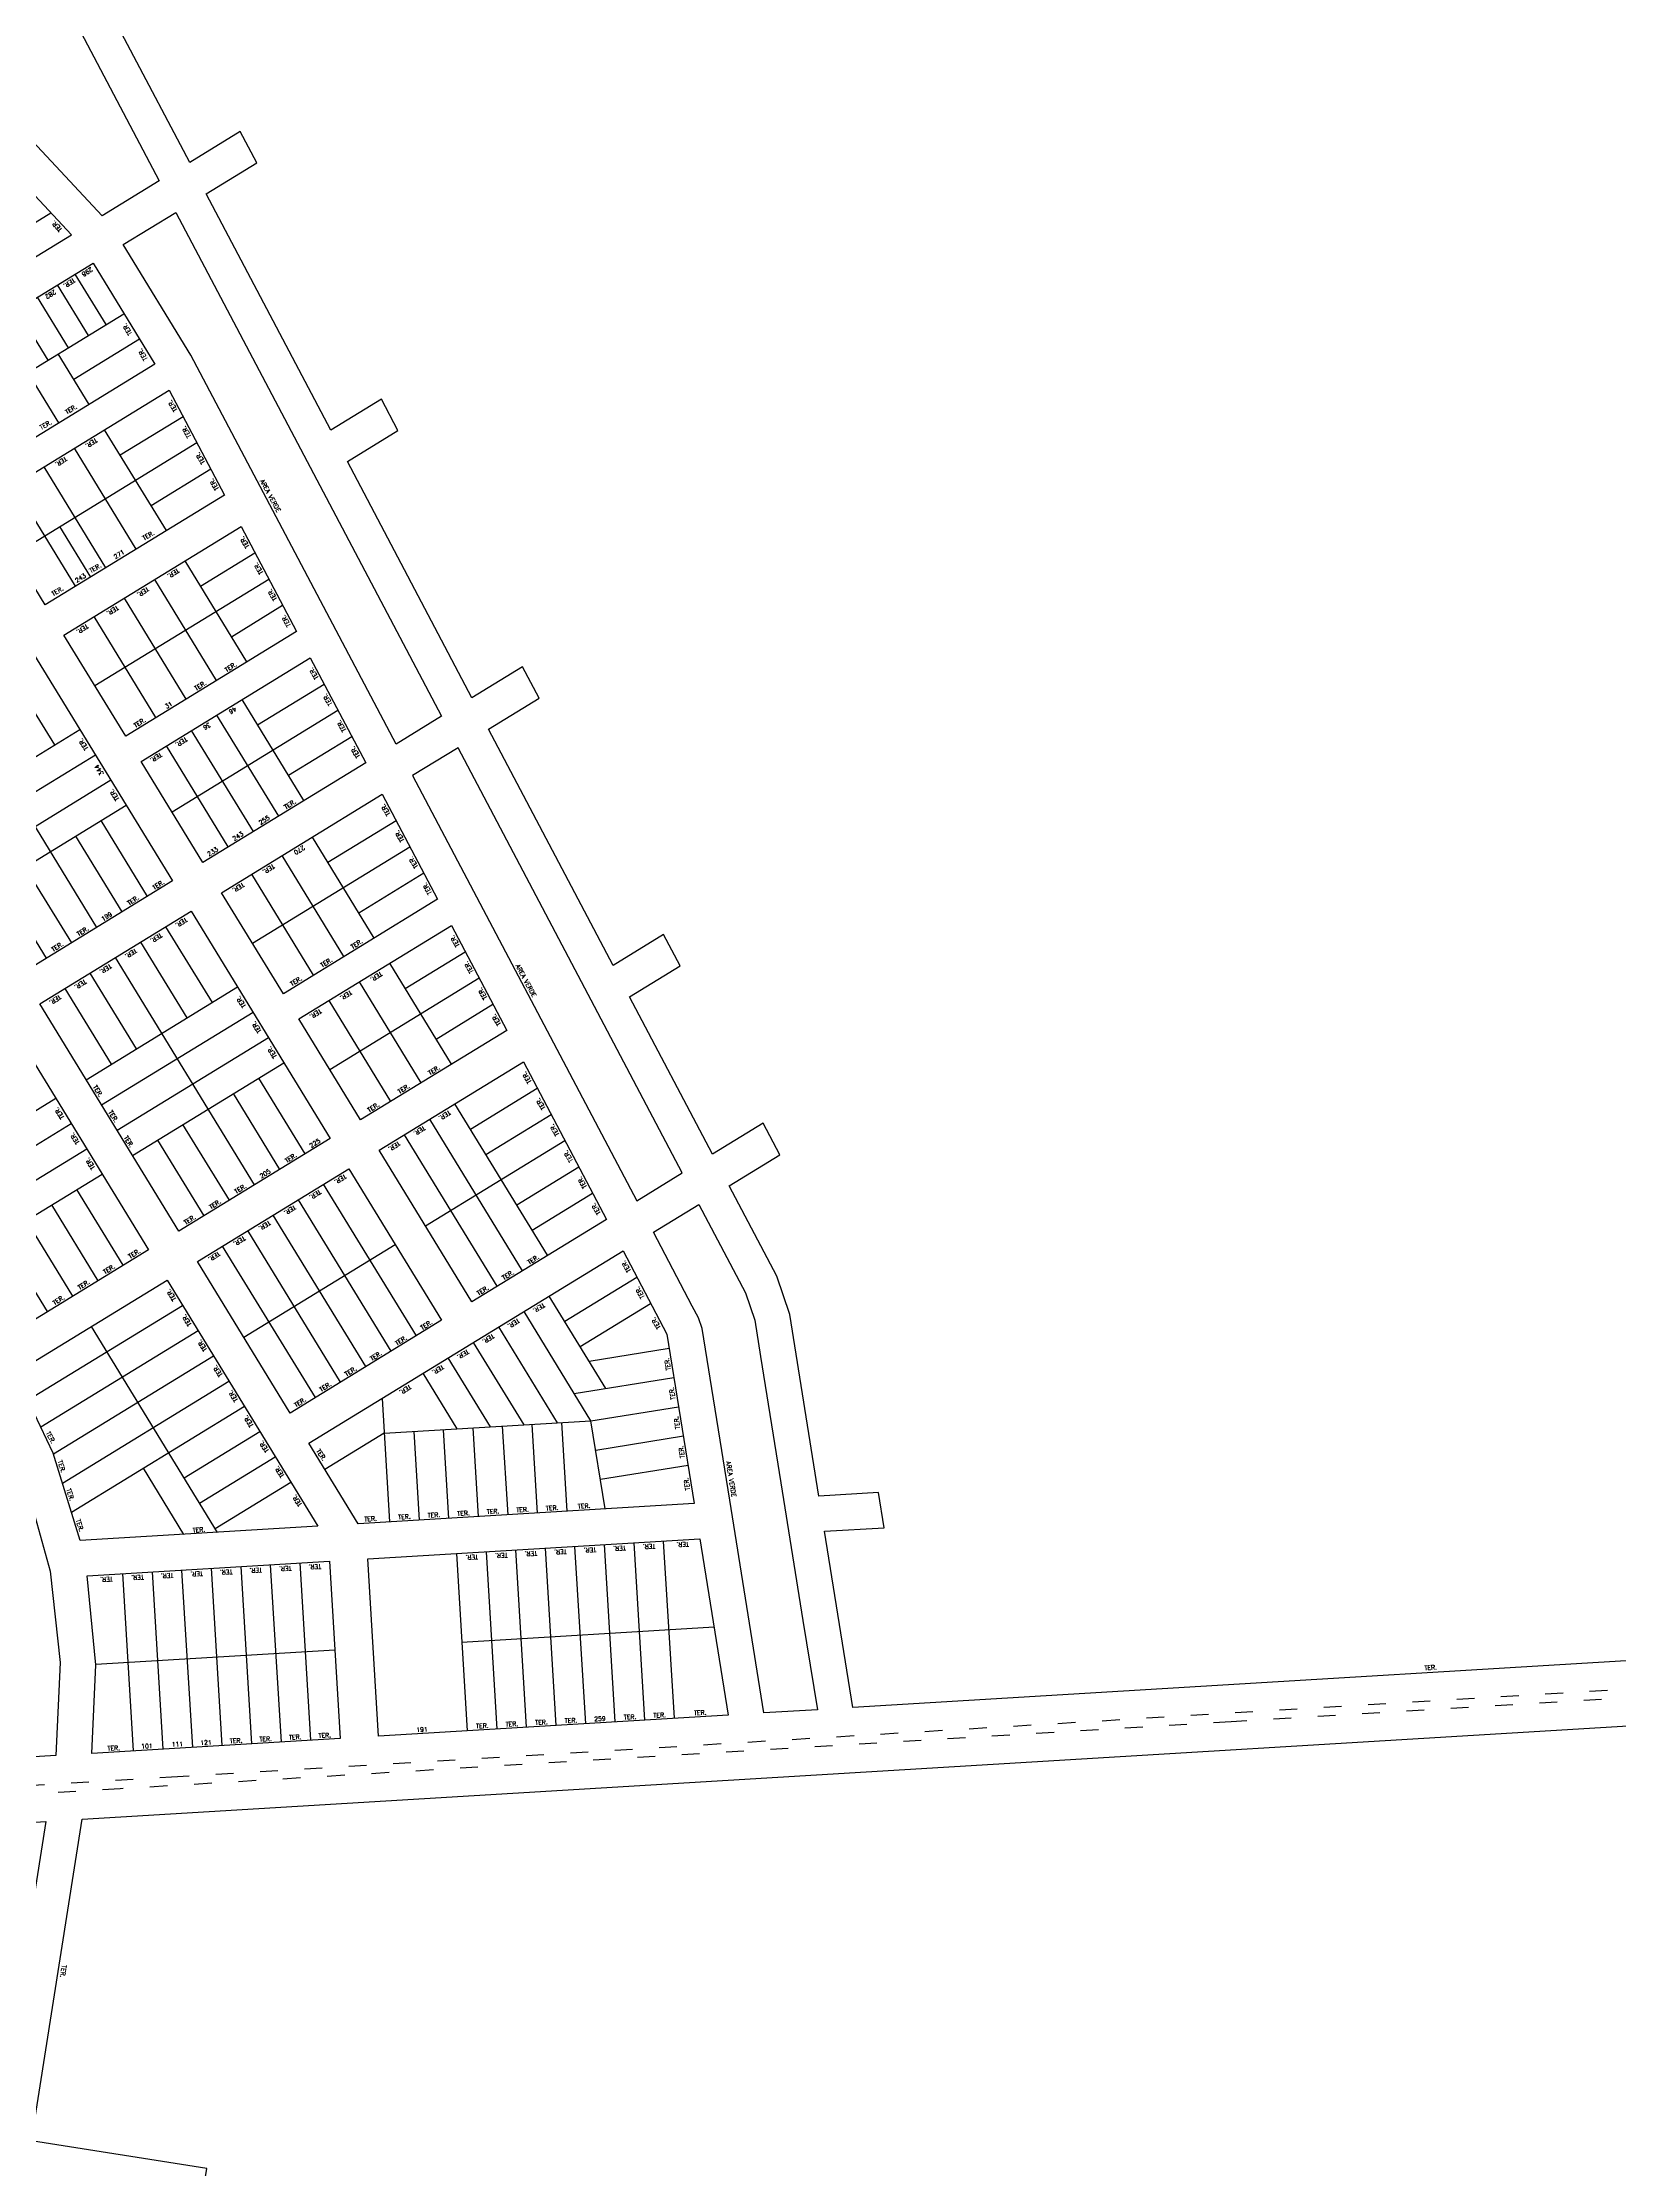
# Model space of a CAD drawing. Extents: x 714896 to 749292, y 8417558 to 8447149.
# Drawn here: x 741672 to 742205, y 8426975 to 8427693 of the extents above; entities that cross this region are included whole.
import ezdxf

# ---------------------------------------------------------------- set-up
doc = ezdxf.new("R2010")
doc.units = 0
doc.header["$MEASUREMENT"] = 0
doc.linetypes.add('ACAD_ISO03W100', pattern=[30, 12, -18])
for name, color, linetype in [('LOTE', 7, 'CONTINUOUS'), ('NUM-PORTA', 7, 'CONTINUOUS'), ('QUADRA', 6, 'CONTINUOUS'), ('TEXTO', 7, 'CONTINUOUS')]:
    doc.layers.add(name, color=color, linetype=linetype)
doc.styles.add('ROMANS', font='ROMANS.SHX', dxfattribs={"height": 1.5})

msp = doc.modelspace()

# ---------------------------------------------------------------- linework, layer by layer
at = {"layer": 'LOTE', "color": 7}
for p, q in [((741655.52, 8427623.97), (741674.9, 8427635.84)), ((741693.65, 8427598.07), (741683.21, 8427615.13)), ((741680.86, 8427590.24), (741670.42, 8427607.29)), ((741687.68, 8427594.41), (741677.24, 8427611.47)), ((741636.51, 8427563.08), (741699.62, 8427601.73)), ((741674.04, 8427586.06), (741663.59, 8427603.12)), ((741677.66, 8427564.83), (741656.77, 8427598.94)), ((741682.67, 8427579.62), (741704.84, 8427593.2)), ((741687.89, 8427571.09), (741677.45, 8427588.15)), ((741698.34, 8427554.04), (741719.6, 8427567.05)), ((741662.62, 8427520.44), (741724.27, 8427558.19)), ((741714, 8427528.45), (741693.11, 8427562.56)), ((741693.53, 8427515.92), (741672.65, 8427550.03)), ((741703.77, 8427522.18), (741682.88, 8427556.3)), ((741683.3, 8427509.65), (741662.41, 8427543.77)), ((741708.78, 8427536.98), (741728.94, 8427549.32)), ((741688.42, 8427512.78), (741677.97, 8427529.84)), ((741725.49, 8427509.69), (741743.9, 8427520.96)), ((741741.15, 8427484.1), (741720.27, 8427518.22)), ((741689.77, 8427476.09), (741748.57, 8427512.1)), ((741730.92, 8427477.84), (741710.03, 8427511.95)), ((741710.45, 8427465.3), (741689.57, 8427499.42)), ((741720.69, 8427471.57), (741699.8, 8427505.68)), ((741735.93, 8427492.63), (741753.25, 8427503.23)), ((741676.23, 8427456.08), (741660.57, 8427481.66)), ((741690.51, 8427394.46), (741643.51, 8427471.22)), ((741760.44, 8427437.28), (741739.55, 8427471.4)), ((741744.78, 8427462.87), (741767.27, 8427476.64)), ((741715.88, 8427433.45), (741771.94, 8427467.78)), ((741751.91, 8427432.06), (741731.02, 8427466.17)), ((741633.59, 8427429.97), (741684.76, 8427461.3)), ((741743.38, 8427426.84), (741722.5, 8427460.95)), ((741755.22, 8427445.81), (741776.61, 8427458.91)), ((741638.81, 8427421.44), (741689.98, 8427452.77)), ((741734.86, 8427421.62), (741713.97, 8427455.73)), ((741644.04, 8427412.91), (741695.21, 8427444.24)), ((741649.26, 8427404.38, 538.18), (741700.43, 8427435.72, 538.18)), ((741707.56, 8427404.91), (741691.9, 8427430.49)), ((741768.52, 8427416.43), (741791.57, 8427430.55)), ((741699.04, 8427399.69), (741683.37, 8427425.27)), ((741743.04, 8427389.11), (741796.24, 8427421.68)), ((741784.18, 8427390.85), (741763.29, 8427424.96)), ((741681.98, 8427389.24), (741666.31, 8427414.83)), ((741773.95, 8427384.58), (741753.06, 8427418.69)), ((741673.45, 8427384.02), (741657.79, 8427409.61)), ((741763.71, 8427378.31), (741742.83, 8427412.43)), ((741778.96, 8427399.37), (741800.92, 8427412.82)), ((741729.5, 8427369.09), (741713.83, 8427394.67)), ((741743.77, 8427307.48), (741696.77, 8427384.23)), ((741720.97, 8427363.87), (741705.3, 8427389.45)), ((741794.63, 8427373.79), (741814.94, 8427386.23)), ((741703.91, 8427353.42), (741688.25, 8427379.01)), ((741769.14, 8427346.46), (741819.61, 8427377.36)), ((741810.29, 8427348.2), (741789.4, 8427382.32)), ((741695.38, 8427348.2), (741679.72, 8427373.79)), ((741686.85, 8427342.98), (741738.02, 8427374.31)), ((741789.82, 8427335.67), (741768.94, 8427369.79)), ((741800.06, 8427341.94), (741779.17, 8427376.05)), ((741692.08, 8427334.45), (741743.25, 8427365.78)), ((741805.07, 8427356.73), (741824.29, 8427368.5)), ((741697.3, 8427325.92), (741748.47, 8427357.25)), ((741702.52, 8427317.4, 538.18), (741753.69, 8427348.73, 538.18)), ((741682.36, 8427269.88), (741635.37, 8427346.63)), ((741760.83, 8427317.92), (741745.16, 8427343.5)), ((741625.45, 8427305.38), (741676.62, 8427336.71)), ((741752.3, 8427312.7), (741736.63, 8427338.28)), ((741842.77, 8427283.67), (741811.44, 8427334.84)), ((741816.66, 8427326.31), (741839.24, 8427340.13)), ((741630.67, 8427296.86), (741681.84, 8427328.19)), ((741735.24, 8427302.25), (741719.58, 8427327.84)), ((741834.24, 8427278.45), (741802.91, 8427329.62)), ((741821.88, 8427317.78), (741843.91, 8427331.27)), ((741635.89, 8427288.33), (741687.06, 8427319.66)), ((741726.71, 8427297.03), (741711.05, 8427322.62)), ((741825.71, 8427273.22), (741794.38, 8427324.39)), ((741801.52, 8427293.59), (741848.59, 8427322.41)), ((741832.33, 8427300.72), (741853.26, 8427313.54)), ((741641.11, 8427279.8, 538.18), (741692.28, 8427311.13, 538.18)), ((741699.42, 8427280.32), (741683.76, 8427305.91)), ((741798.42, 8427256.51), (741767.09, 8427307.68)), ((741690.89, 8427275.1), (741675.23, 8427300.69)), ((741789.89, 8427251.29), (741758.56, 8427302.46)), ((741837.55, 8427292.2), (741857.94, 8427304.68)), ((741772.84, 8427240.85), (741741.51, 8427292.02)), ((741781.37, 8427246.07), (741750.04, 8427297.24)), ((741673.84, 8427264.66), (741658.17, 8427290.24)), ((741764.31, 8427235.63), (741732.98, 8427286.8)), ((741740.12, 8427255.99), (741791.29, 8427287.32)), ((741862.43, 8427238.71), (741843.31, 8427269.93)), ((741848.53, 8427261.4), (741872.89, 8427276.31)), ((741667.23, 8427234.82), (741719.44, 8427266.78)), ((741857.4, 8427227.77), (741834.78, 8427264.71)), ((741853.75, 8427252.87), (741877.56, 8427267.45)), ((741671.54, 8427225.73), (741724.66, 8427258.25)), ((741731.21, 8427190.1), (741688.63, 8427259.64)), ((741846.09, 8427227.09), (741826.25, 8427259.48)), ((741675.82, 8427216.62), (741729.88, 8427249.72)), ((741823.47, 8427225.72), (741809.2, 8427249.04)), ((741834.78, 8427226.41), (741817.73, 8427254.26)), ((741856.78, 8427247.93), (741883.84, 8427252.28)), ((741678.86, 8427206.76), (741735.1, 8427241.2)), ((741812.17, 8427225.04), (741800.67, 8427243.82)), ((741851.75, 8427236.99), (741885.43, 8427242.41)), ((741786.81, 8427235.34), (741789.33, 8427193.61)), ((741681.89, 8427196.89), (741740.32, 8427232.67)), ((741787.52, 8427223.55), (741857.4, 8427227.77)), ((741837.43, 8427226.57), (741839.24, 8427196.62)), ((741847.42, 8427227.17), (741849.22, 8427197.22)), ((741857.4, 8427227.77), (741887.02, 8427232.54)), ((741862.19, 8427198.01), (741857.4, 8427227.77)), ((741719.96, 8427208.47), (741745.55, 8427224.14)), ((741787.52, 8427223.55), (741767.49, 8427211.29)), ((741797.51, 8427224.16), (741799.31, 8427194.21)), ((741807.49, 8427224.76), (741809.3, 8427194.81)), ((741817.47, 8427225.36), (741819.28, 8427195.42)), ((741827.45, 8427225.96), (741829.26, 8427196.02)), ((741858.99, 8427217.9), (741888.61, 8427222.67)), ((741719.9, 8427189.42), (741706.21, 8427211.78)), ((741725.18, 8427199.95), (741750.77, 8427215.61)), ((741860.58, 8427208.03), (741890.19, 8427212.79)), ((741730.4, 8427191.42), (741755.99, 8427207.08)), ((741821.95, 8427183.55), (741825.56, 8427123.66)), ((741831.93, 8427184.16), (741835.54, 8427124.27)), ((741841.91, 8427184.76), (741845.52, 8427124.87)), ((741851.89, 8427185.36), (741855.5, 8427125.47)), ((741861.88, 8427185.97), (741865.48, 8427126.06)), ((741871.86, 8427186.57), (741875.47, 8427126.68)), ((741881.84, 8427187.17), (741885.45, 8427127.28)), ((741699.17, 8427176.15), (741702.78, 8427116.26)), ((741709.15, 8427176.75), (741712.76, 8427116.86)), ((741719.13, 8427177.35), (741722.74, 8427117.46)), ((741729.12, 8427177.96), (741732.72, 8427118.06)), ((741739.1, 8427178.56), (741742.71, 8427118.67)), ((741749.08, 8427179.16), (741752.69, 8427119.27)), ((741759.06, 8427179.76), (741762.67, 8427119.87)), ((741811.97, 8427182.95), (741815.57, 8427123.06)), ((741813.77, 8427153.01), (741898.99, 8427158.15)), ((741690.15, 8427145.54), (741770.84, 8427150.42))]:
    msp.add_line(p, q, dxfattribs=at)
at = {"layer": 'LOTE', "color": 7, "linetype": 'ACAD_ISO03W100', "ltscale": 0.5}
msp.add_lwpolyline([(742908.56, 8427158.78), (742909.37, 8427158.04), (742909.42, 8427156.86), (742908.6, 8427156), (742907.48, 8427155.98), (742861.55, 8427173.68), (742393.4, 8427145.42), (742073.72, 8427126.12), (741698.33, 8427103.46), (741607.11, 8427097.95), (741606.07, 8427098.29), (741605.53, 8427099.3), (741605.91, 8427100.45), (741606.93, 8427100.95), (741715.72, 8427107.52), (741955.2, 8427121.97), (742285.19, 8427141.89), (742608.52, 8427161.41), (742862.02, 8427176.71)], close=True, dxfattribs=at)
at = {"layer": 'QUADRA', "color": 6, "linetype": 'CONTINUOUS'}
for points in [[(741692.31, 8427634.77), (741574.61, 8427760.87), (741635.46, 8427790.95), (741711.58, 8427646.57), (741692.31, 8427634.77)], [(741791.54, 8427456.33), (741722.25, 8427587.75), (741699.41, 8427625.05), (741717.19, 8427635.93), (741806.93, 8427465.75), (741791.54, 8427456.33)], [(741872.86, 8427302.09), (741888.25, 8427311.51), (741812.53, 8427455.11), (741797.15, 8427445.69), (741872.86, 8427302.09)], [(741878.47, 8427291.46), (741893.86, 8427300.88), (741909.62, 8427270.98), (741912.7, 8427261.76), (741914.67, 8427249.52), (741921.55, 8427206.78), (741929, 8427160.35), (741933.88, 8427130.2), (741915.82, 8427129.11), (741904.26, 8427200.92), (741894.93, 8427258.9), (741893.69, 8427262.59), (741891.63, 8427266.5), (741878.47, 8427291.46)]]:
    msp.add_lwpolyline(points, close=True, dxfattribs=at)
at = {"layer": 'QUADRA', "color": 6}
msp.add_lwpolyline([(742315.36, 8427153.23), (741945.91, 8427130.93), (741936.33, 8427190.46), (741956.39, 8427191.67), (741954.48, 8427203.58), (741934.41, 8427202.37), (741924.55, 8427263.66), (741920.23, 8427276.58), (741904.11, 8427307.15), (741921.2, 8427317.62), (741915.59, 8427328.26), (741898.5, 8427317.79), (741870.46, 8427370.97), (741887.55, 8427381.44), (741881.94, 8427392.08), (741864.85, 8427381.61), (741822.79, 8427461.39), (741839.88, 8427471.85), (741834.27, 8427482.49), (741817.18, 8427472.02), (741775.12, 8427551.8), (741792.21, 8427562.27), (741786.6, 8427572.9), (741769.51, 8427562.44), (741727.45, 8427642.21), (741744.54, 8427652.68), (741738.93, 8427663.31), (741721.84, 8427652.85), (741679.78, 8427732.63)], dxfattribs=at)
for points in [[(741598.92, 8427624.49), (741619.8, 8427590.38), (741681.87, 8427628.38), (741654.01, 8427658.22), (741598.92, 8427624.49)], [(741710.07, 8427584.67), (741646.96, 8427546.03), (741626.07, 8427580.14), (741689.18, 8427618.78), (741710.07, 8427584.67)], [(741714.92, 8427575.92), (741733.62, 8427540.46), (741673.07, 8427503.39), (741652.18, 8427537.5), (741714.92, 8427575.92)], [(741757.92, 8427494.37), (741700.22, 8427459.04), (741679.33, 8427493.15), (741739.23, 8427529.82), (741757.92, 8427494.37)], [(741716.09, 8427410.13), (741664.92, 8427378.8), (741617.93, 8427455.56), (741669.1, 8427486.89), (741716.09, 8427410.13)], [(741781.29, 8427450.05), (741726.33, 8427416.4), (741705.44, 8427450.51), (741762.59, 8427485.5), (741781.29, 8427450.05)], [(741786.9, 8427439.41), (741805.59, 8427403.96), (741753.48, 8427372.05), (741732.59, 8427406.16), (741786.9, 8427439.41)], [(741769.35, 8427323.14), (741718.18, 8427291.81), (741671.19, 8427368.57), (741722.36, 8427399.9), (741769.35, 8427323.14)], [(741810.26, 8427395.09), (741828.96, 8427359.64), (741779.59, 8427329.41), (741758.7, 8427363.52), (741810.26, 8427395.09)], [(741707.95, 8427285.54), (741656.78, 8427254.21), (741609.78, 8427330.97), (741660.95, 8427362.3), (741707.95, 8427285.54)], [(741834.57, 8427349), (741862.61, 8427295.81), (741817.18, 8427268), (741785.85, 8427319.17), (741834.57, 8427349)], [(741806.95, 8427261.74), (741755.78, 8427230.41), (741724.45, 8427281.58), (741775.62, 8427312.91), (741806.95, 8427261.74)], [(741778.7, 8427192.97), (741762.05, 8427220.17), (741868.22, 8427285.18), (741883.08, 8427256.99), (741892.28, 8427199.82), (741778.7, 8427192.97)], [(741765.13, 8427192.15), (741684.85, 8427187.3), (741675.75, 8427216.83), (741662.93, 8427243.91), (741714.22, 8427275.31), (741765.13, 8427192.15)], [(741608.45, 8427110.56), (741603.28, 8427157.77), (741592.7, 8427200.91), (741652.69, 8427237.64), (741665.75, 8427209.38), (741674.76, 8427176.94), (741678.13, 8427146.13), (741676.64, 8427114.67), (741608.45, 8427110.56)], [(741903.78, 8427128.39), (741785.63, 8427121.25), (741782.02, 8427181.14), (741894.2, 8427187.92), (741903.78, 8427128.39)], [(741772.65, 8427120.47), (741688.82, 8427115.41), (741690.16, 8427145.35), (741687.22, 8427175.42), (741769.04, 8427180.36), (741772.65, 8427120.47)], [(741656.51, 8426986.43), (741597.24, 8426995.78), (741604.47, 8427041.63), (741608.66, 8427088.53), (741673.22, 8427092.43), (741656.51, 8426986.43)]]:
    msp.add_lwpolyline(points, close=True, dxfattribs=at)
at = {"layer": 'QUADRA', "linetype": 'CONTINUOUS'}
msp.add_lwpolyline([(741666.49, 8426972.71), (741725.76, 8426963.36), (741727.63, 8426975.22), (741668.36, 8426984.56), (741685.49, 8427093.17), (742476.31, 8427140.91)], dxfattribs=at)

# ---------------------------------------------------------------- texts
at = {"layer": 'NUM-PORTA', "style": 'ROMANS'}
for s, rotation, p in [('298', 212.43425, (741688.48, 8427617.5)), ('282', 212.43425, (741676.07, 8427609.91)), ('271', 32.583, (741696.77, 8427518.78)), ('243', 32.583, (741683.71, 8427510.79)), ('36', 212.43425, (741728.37, 8427463.72)), ('46', 212.43425, (741737.05, 8427469.04)), ('344', 122.43425, (741692.92, 8427446.34, -538.18)), ('255', 32.43425, (741745.79, 8427429.02)), ('233', 32.43425, (741728.38, 8427418.36)), ('243', 32.43425, (741736.91, 8427423.58)), ('270', 212.43425, (741760.14, 8427422.2)), ('199', 32.43425, (741692.56, 8427396.43)), ('225', 32.43425, (741762.9, 8427319.89)), ('205', 32.43425, (741746.1, 8427309.6)), ('259', 2.22151, (741858.54, 8427126.31)), ('101', 2.22151, (741705.49, 8427117.09)), ('111', 2.22151, (741715.8, 8427117.71)), ('121', 2.22151, (741725.45, 8427118.29)), ('191', 2.22151, (741798.42, 8427122.69))]:
    msp.add_text(s, height=1.5, rotation=rotation, dxfattribs=at).set_placement(p)
at = {"layer": 'NUM-PORTA', "color": 7, "style": 'ROMANS'}
msp.add_text('31', height=1.429, rotation=30.90338, dxfattribs=at).set_placement((741714.04, 8427468.29, -272.47))
at = {"layer": 'TEXTO', "style": 'ROMANS'}
for s, rotation, p in [('TER.', 132.44698, (741678.9, 8427630.26)), ('TER.', 212.43425, (741682.51, 8427613.85)), ('TER.', 120.20544, (741702.49, 8427594.96)), ('TER.', 120.20544, (741707.71, 8427586.43)), ('TER.', 120.20544, (741717.79, 8427569.15)), ('TER.', 30.33555, (741671.73, 8427562.48)), ('TER.', 30.33555, (741680.33, 8427567.74)), ('TER.', 212.43425, (741690, 8427559.81)), ('TER.', 120.20544, (741722.46, 8427560.29)), ('TER.', 212.43425, (741679.77, 8427553.54)), ('TER.', 120.20544, (741727.14, 8427551.43)), ('TER.', 120.20544, (741731.81, 8427542.56)), ('AREA VERDE', 298.55277, (741745.53, 8427545.25)), ('TER.', 30.33555, (741706.43, 8427525.1)), ('TER.', 120.20544, (741742.09, 8427523.06)), ('TER.', 30.33555, (741688.48, 8427514.1)), ('TER.', 212.43425, (741717.65, 8427515.79)), ('TER.', 120.20544, (741746.77, 8427514.2)), ('TER.', 30.33555, (741675.73, 8427506.3)), ('TER.', 212.43425, (741707.42, 8427509.52)), ('TER.', 120.20544, (741751.44, 8427505.33)), ('TER.', 212.43425, (741697.19, 8427503.25)), ('TER.', 120.20544, (741756.11, 8427496.47)), ('TER.', 212.43425, (741686.95, 8427496.99)), ('TER.', 32.43425, (741734.3, 8427480.61)), ('TER.', 120.20544, (741765.46, 8427478.74)), ('TER.', 32.43425, (741724.06, 8427474.34)), ('TER.', 120.20544, (741770.13, 8427469.88)), ('TER.', 32.43425, (741703.59, 8427461.81)), ('TER.', 120.20544, (741774.81, 8427461.01)), ('TER.', 122.43425, (741687.7, 8427454.87, -538.18)), ('TER.', 212.43425, (741720.4, 8427458.84)), ('TER.', 212.43425, (741711.87, 8427453.62)), ('TER.', 120.20544, (741779.48, 8427452.15)), ('TER.', 122.43425, (741698.14, 8427437.82, -538.18)), ('TER.', 32.43425, (741754.32, 8427434.24)), ('TER.', 120.20544, (741789.76, 8427432.65)), ('TER.', 120.20544, (741794.44, 8427423.78)), ('TER.', 212.43425, (741749.9, 8427415.93)), ('TER.', 120.20544, (741799.11, 8427414.92)), ('TER.', 32.43425, (741709.89, 8427407.04)), ('TER.', 212.43425, (741739.67, 8427409.67)), ('TER.', 120.20544, (741803.78, 8427406.06)), ('TER.', 32.43425, (741701.37, 8427401.82)), ('TER.', 32.43425, (741684.31, 8427391.37)), ('TER.', 212.43425, (741711.89, 8427392.64)), ('TER.', 212.43425, (741720.42, 8427397.86)), ('TER.', 120.20544, (741813.13, 8427388.33)), ('TER.', 32.43425, (741675.78, 8427386.15)), ('TER.', 212.43425, (741703.36, 8427387.41)), ('TER.', 32.43425, (741776.86, 8427387.07)), ('TER.', 212.43425, (741694.83, 8427382.19)), ('TER.', 32.43425, (741756.39, 8427374.53)), ('TER.', 32.43425, (741766.63, 8427380.8)), ('TER.', 212.43425, (741786.24, 8427379.56)), ('TER.', 120.20544, (741817.81, 8427379.46)), ('AREA VERDE', 298.55277, (741831.88, 8427381.46)), ('TER.', 212.43425, (741677.78, 8427371.75)), ('TER.', 212.43425, (741686.31, 8427376.97)), ('TER.', 122.43425, (741740.96, 8427367.88, -538.18)), ('TER.', 212.43425, (741776.01, 8427373.29)), ('TER.', 120.20544, (741822.48, 8427370.6)), ('TER.', 122.43425, (741746.18, 8427359.35, -538.18)), ('TER.', 212.43425, (741765.78, 8427367.02)), ('TER.', 120.20544, (741827.15, 8427361.74)), ('TER.', 122.43425, (741751.41, 8427350.83, -538.18)), ('TER.', 302.43425, (741689.07, 8427340.54, -538.18)), ('TER.', 32.43425, (741792.73, 8427338.16)), ('TER.', 32.43425, (741802.97, 8427344.43)), ('TER.', 120.20544, (741837.43, 8427342.24)), ('TER.', 32.43425, (741782.5, 8427331.89)), ('TER.', 120.20544, (741842.11, 8427333.37)), ('TER.', 122.43425, (741679.56, 8427330.29, -538.18)), ('TER.', 302.43425, (741694.29, 8427332.01, -538.18)), ('TER.', 212.43425, (741800.83, 8427327.51)), ('TER.', 212.43425, (741809.36, 8427332.74)), ('TER.', 120.20544, (741846.78, 8427324.51)), ('TER.', 122.43425, (741684.78, 8427321.76, -538.18)), ('TER.', 302.43425, (741699.51, 8427323.48)), ('TER.', 212.43425, (741792.3, 8427322.29)), ('TER.', 122.43425, (741690, 8427313.23, -538.18)), ('TER.', 32.43425, (741754.63, 8427314.83)), ('TER.', 120.20544, (741851.46, 8427315.64)), ('TER.', 32.43425, (741737.57, 8427304.38)), ('TER.', 212.43425, (741765.6, 8427305.94)), ('TER.', 212.43425, (741774.13, 8427311.16)), ('TER.', 120.20544, (741856.13, 8427306.78)), ('TER.', 32.43425, (741729.04, 8427299.16)), ('TER.', 212.43425, (741757.07, 8427300.72)), ('TER.', 120.20544, (741860.8, 8427297.92)), ('TER.', 32.43425, (741720.51, 8427293.94)), ('TER.', 212.43425, (741748.54, 8427295.5)), ('TER.', 32.43425, (741701.75, 8427282.45)), ('TER.', 212.43425, (741731.49, 8427285.06)), ('TER.', 212.43425, (741740.01, 8427290.28)), ('TER.', 32.43425, (741693.22, 8427277.23)), ('TER.', 32.43425, (741827.98, 8427275.25)), ('TER.', 32.43425, (741836.51, 8427280.47)), ('TER.', 119.91616, (741870.96, 8427278.44)), ('TER.', 32.43425, (741676.17, 8427266.79)), ('TER.', 32.43425, (741684.69, 8427272.01)), ('TER.', 122.43425, (741717.4, 8427268.87)), ('TER.', 32.43425, (741819.45, 8427270.03)), ('TER.', 119.91616, (741875.63, 8427269.58)), ('TER.', 122.43425, (741722.63, 8427260.34)), ('TER.', 211.33788, (741832.67, 8427262.44)), ('TER.', 211.33788, (741841.2, 8427267.66)), ('TER.', 119.91616, (741881.06, 8427259.28)), ('TER.', 122.43425, (741727.85, 8427251.81)), ('TER.', 32.43425, (741791.89, 8427253.16)), ('TER.', 32.43425, (741800.41, 8427258.38)), ('TER.', 211.33788, (741824.14, 8427257.21)), ('TER.', 32.43425, (741783.36, 8427247.94)), ('TER.', 211.33788, (741815.62, 8427251.99)), ('TER.', 98.29435, (741884.32, 8427244.88)), ('TER.', 122.43425, (741733.07, 8427243.28)), ('TER.', 32.43425, (741766.3, 8427237.5)), ('TER.', 32.43425, (741774.83, 8427242.72)), ('TER.', 211.33788, (741807.09, 8427246.77)), ('TER.', 122.43425, (741738.29, 8427234.75)), ('TER.', 32.43425, (741757.77, 8427232.28)), ('TER.', 211.33788, (741796.08, 8427240.03)), ('TER.', 98.29435, (741885.91, 8427235)), ('TER.', 122.43425, (741743.51, 8427226.22)), ('TER.', 98.29435, (741887.5, 8427225.13)), ('TER.', 297.65828, (741673.25, 8427223.68)), ('TER.', 122.43425, (741748.73, 8427217.7)), ('TER.', 98.29435, (741889.09, 8427215.26)), ('TER.', 287.90379, (741677.22, 8427214.16)), ('TER.', 122.43425, (741753.96, 8427209.17)), ('TER.', 303.1955, (741764.52, 8427217.63)), ('AREA VERDE', 279.28476, (741903.05, 8427213.98)), ('TER.', 287.90379, (741680.15, 8427204.65)), ('TER.', 98.29435, (741890.83, 8427204.44)), ('TER.', 122.43425, (741759.9, 8427199.47)), ('TER.', 3.36474, (741812.26, 8427195.68)), ('TER.', 3.36474, (741822.24, 8427196.29)), ('TER.', 3.36474, (741832.22, 8427196.89)), ('TER.', 3.36474, (741842.2, 8427197.49)), ('TER.', 3.36474, (741853, 8427198.14)), ('TER.', 287.90379, (741683.35, 8427194.25)), ('TER.', 4.78989, (741722.91, 8427190.01)), ('TER.', 3.36474, (741780.88, 8427193.79)), ('TER.', 3.36474, (741792.3, 8427194.48)), ('TER.', 3.36474, (741802.28, 8427195.08)), ('TER.', 182.22151, (741829.21, 8427183.16)), ('TER.', 182.22151, (741839.19, 8427183.77)), ('TER.', 182.22151, (741849.17, 8427184.37)), ('TER.', 182.22151, (741859.15, 8427184.97)), ('TER.', 182.22151, (741869.14, 8427185.57)), ('TER.', 182.22151, (741879.12, 8427186.18)), ('TER.', 182.22151, (741890.45, 8427186.86)), ('TER.', 182.22151, (741716.3, 8427176.32)), ('TER.', 182.22151, (741726.28, 8427176.92)), ('TER.', 182.22151, (741736.26, 8427177.52)), ('TER.', 182.22151, (741746.25, 8427178.12)), ('TER.', 182.22151, (741756.23, 8427178.72)), ('TER.', 182.22151, (741766.21, 8427179.32)), ('TER.', 182.22151, (741819.23, 8427182.56)), ('TER.', 182.22151, (741695.81, 8427175.09)), ('TER.', 182.22151, (741706.32, 8427175.72)), ('TER.', 2.22151, (741818.61, 8427123.91)), ('TER.', 2.22151, (741828.59, 8427124.51)), ('TER.', 2.22151, (741838.57, 8427125.12)), ('TER.', 2.22151, (741848.55, 8427125.72)), ('TER.', 2.22151, (741868.52, 8427126.92)), ('TER.', 2.22151, (741878.5, 8427127.53)), ('TER.', 2.22151, (741892.21, 8427128.35)), ('TER.', 2.22151, (741735.43, 8427118.89)), ('TER.', 2.22151, (741745.42, 8427119.49)), ('TER.', 2.22151, (741755.4, 8427120.1)), ('TER.', 2.22151, (741765.38, 8427120.7)), ('TER.', 2.22151, (741694.1, 8427116.4)), ('TER.', 260.89074, (741678.76, 8427044.04))]:
    msp.add_text(s, height=1.5, rotation=rotation, dxfattribs=at).set_placement(p)
at = {"layer": 'TEXTO', "color": 7, "style": 'ROMANS'}
msp.add_text('TER.', height=1.5, rotation=3.36286, dxfattribs=at).set_placement((742138.98, 8427143.56))

doc.saveas('drawing.dxf')
